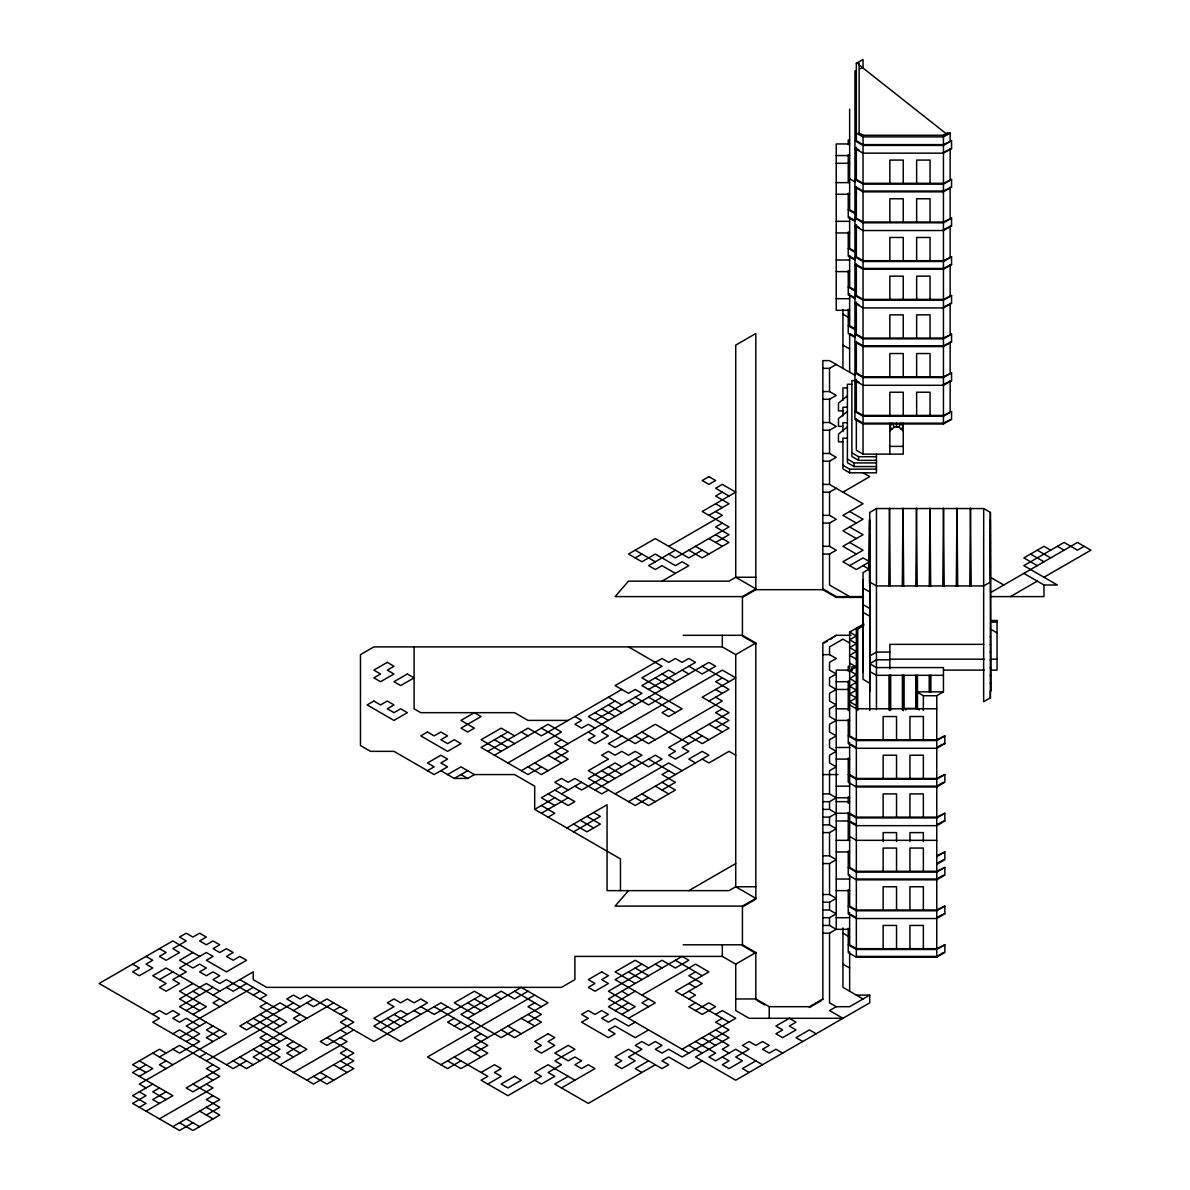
<?xml version="1.0" encoding="UTF-8"?>
<svg xmlns="http://www.w3.org/2000/svg" width="1190" height="1190" viewBox="0 0 1190 1190"><rect width="100%" height="100%" fill="white"/><g stroke="black" fill="none" stroke-linecap="round" stroke-linejoin="round"><path stroke-width="1.5" d="M869.741 710.534L869.741 512.414L876.45 508.546L983.684 508.546L983.654 701.728L990.363 697.861L990.363 690.616L991.077 690.929L990.377 519.747M983.684 508.546L990.377 512.414L990.363 582.044L983.654 585.926L876.45 585.926L869.741 582.044M889.852 430.914L894.315 427.046L898.777 427.046L901.009 423.179L903.255 427.046L901.009 428.98M628.499 890.641L615.096 906.111L742.426 906.111L755.829 898.376L735.718 886.758L729.024 890.641L607.064 890.641L607.064 804.752L566.856 827.957M847.399 395.868L838.474 403.157L838.474 410.907L842.936 410.907M847.399 411.338L838.474 418.642L838.474 426.377L842.936 426.377M847.399 426.823L838.474 434.112L838.474 441.847L842.936 441.847M854.941 148.482L863.048 153.153L943.447 153.153L951.554 148.482L951.554 140.747L943.447 144.615L863.048 144.615L856.339 140.747L856.339 63.368L863.048 59.5L863.048 67.235L860.355 68.782M859.135 133.012L863.048 135.258L943.447 135.258L947.359 133.012L950.155 133.012L950.155 140.747M950.155 133.012L943.447 136.88L863.048 136.88L856.339 133.012M854.941 140.747L863.048 145.418L943.447 145.418L951.554 140.747M943.447 152.35L951.554 148.482M856.339 147.292L856.339 179.437L863.048 183.305L943.447 183.305L951.554 179.437L951.554 187.172L943.447 191.843L863.048 191.843L854.941 187.172M854.941 179.437L863.048 184.108L943.447 184.108L951.554 179.437M944.8 190.266L951.554 187.172M856.339 186.577L856.339 218.127L863.048 221.995L943.447 221.995L951.554 218.127L951.554 225.862L943.447 230.533L863.048 230.533L854.941 225.862M854.941 218.127L863.048 222.798L943.447 222.798L951.554 218.127M943.447 229.73L951.554 225.862M856.339 224.672L856.339 256.817L863.048 260.684L943.447 260.684L951.554 256.817L951.554 264.552L943.447 269.223L863.048 269.223L854.941 264.552M854.941 256.817L863.048 261.488L943.447 261.488L951.554 256.817M944.8 267.646L951.554 264.552M856.339 263.957L856.339 295.507L863.048 299.374L943.447 299.374L951.554 295.507L951.554 303.242L943.447 307.913L863.048 307.913L854.941 303.242M854.941 295.507L863.048 300.178L943.447 300.178L951.554 295.507M822.84 368.35L829.534 368.35L836.243 364.482M943.447 307.109L951.554 303.242M822.84 399.29L829.534 399.29L836.243 395.422L829.534 391.555L822.84 391.555M856.339 302.052L856.339 334.182L863.048 338.064L943.447 338.064L951.554 334.182L951.554 341.932L943.447 346.602L863.048 346.602L854.941 341.932M854.941 334.182L863.048 338.867L943.447 338.867L951.554 334.182M944.8 345.026L951.554 341.932M722.315 492.154L715.621 496.022L729.024 503.757L708.913 515.359M822.84 430.245L829.534 430.245L836.243 426.377L829.534 422.51L822.84 422.51M856.339 341.337L856.339 372.872L863.048 376.739L943.447 376.739L951.554 372.872L951.554 380.622L943.447 385.292L863.048 385.292L854.941 380.622L851.876 380.622L851.876 456.484L858.57 460.352L876.45 460.352M854.941 372.872L863.048 377.557L943.447 377.557L951.554 372.872M635.207 557.917L641.901 554.049M943.447 384.489L951.554 380.622M668.706 546.314L722.315 515.359L715.621 511.492M675.414 550.182L648.61 565.652L655.303 569.519L662.012 565.652L675.414 573.387M722.315 523.094L715.621 526.962L729.024 534.697L715.621 542.447M822.84 461.199L829.534 461.199L836.243 457.332L829.534 453.464L822.84 453.464M702.219 550.182L688.817 557.917L655.303 538.579L628.499 554.049L641.901 561.784L655.303 554.049L675.414 565.652L682.108 561.784L688.817 565.652L662.012 581.137M856.339 379.432L856.339 411.562L863.048 415.429L943.447 415.429L951.554 411.562L951.554 419.296L943.447 423.982L863.048 423.982L854.941 419.296L854.941 71.102L856.339 71.102M854.941 411.562L863.048 416.247L943.447 416.247L951.554 411.562M944.8 422.405L951.554 419.296M822.84 492.154L829.534 492.154L836.243 488.272M842.936 492.154L869.741 476.669L863.048 472.802M822.84 523.094L829.534 523.094L836.243 519.227L829.534 515.359L822.84 515.359M427.478 770.704L434.171 766.836L427.478 762.968L440.88 755.219L447.574 759.101L440.88 762.968L447.574 766.836L434.171 774.571L393.964 751.351L370.521 751.351L360.466 745.55L360.466 654.634L373.868 646.899L722.315 646.899L735.718 654.634L755.829 643.031L755.829 899.179L742.426 906.914M868.834 570.441L869.533 519.673L869.533 583.427M507.892 732.014L481.087 747.484L527.988 774.571L541.39 766.836M742.426 596.606L755.829 588.871L735.718 577.254L729.024 581.137L628.499 581.137L615.096 596.606L742.426 596.606L742.426 636.1L755.829 643.835M742.426 597.41L755.829 589.675L822.84 589.675L836.243 597.41L863.3 597.41M869.533 527.468L869.533 528.286M447.574 774.571L460.976 766.836L474.379 774.571L514.586 774.571L534.697 786.173L534.697 809.393L620.466 858.912L620.466 890.641M487.781 751.351L527.988 728.146L541.39 735.881L621.805 689.456M822.84 554.049L829.534 554.049L836.243 550.182L829.534 546.314L822.84 546.314M869.741 691.524L869.741 535.217M440.88 770.704L454.282 778.439L467.685 770.704M494.49 755.219L548.099 724.279L561.502 732.014L507.892 762.968M869.741 542.952L869.741 543.77M454.282 778.439L467.685 778.439L474.379 774.571M869.741 550.702L869.741 551.505M615.096 701.059L588.306 716.544L635.207 743.616L648.61 735.881M849.645 565.652L863.048 557.917L869.741 561.784L856.339 569.519L842.936 561.784L863.048 550.182L849.645 542.447M869.741 558.437L869.741 559.24M192.944 952.536L179.541 960.27L192.944 968.005L199.637 964.138L206.346 968.005L199.637 971.873L206.346 975.741L213.04 971.873L219.748 975.741L213.04 979.623L219.748 983.49L226.442 979.623L280.052 1010.563M561.502 739.749L554.793 743.616L568.195 751.351L554.793 759.101M595 720.411L641.901 693.324L635.207 689.456L628.499 693.324L615.096 685.589L662.012 658.501L668.706 662.369L675.414 658.501L682.108 662.369L688.817 658.501L695.51 662.369L648.61 689.456M869.741 566.306L869.741 567.109M869.741 568.716L863.048 572.583L863.048 679.312L869.741 683.194M159.43 979.623L172.833 971.873M521.294 770.704L708.913 662.369L715.621 666.236L702.219 673.986L688.817 666.236M869.741 574.101L869.741 574.904M863.048 671.978L863.048 579.917M869.741 576.049L869.741 576.853M608.402 728.146L601.694 732.014L608.402 735.881L595 743.616L588.306 739.749L595 735.881L588.306 732.014M662.012 697.191L648.61 704.926L635.207 697.191M615.096 732.014L722.315 670.119L735.718 677.854L702.219 697.191L729.024 712.676L668.706 747.484L675.414 751.351L668.706 755.219L675.414 759.101L688.817 751.351L682.108 747.484L702.219 735.881M863.048 588.723L863.048 589.526M192.944 983.49L179.541 991.225L206.346 1006.695L192.944 1014.43M621.805 735.881L608.402 743.616L615.096 747.484L655.303 724.279L688.817 743.616M668.706 708.794L662.012 712.676L668.706 716.544L682.108 708.794L641.901 685.589L668.706 670.119L675.414 673.986M722.315 677.854L715.621 681.721L729.024 689.456L708.913 701.059M990.377 528.286L990.377 527.482M152.737 1014.43L159.43 1010.563L166.139 1014.43L172.833 1010.563L179.541 1014.43L172.833 1018.298L179.541 1022.18L186.235 1018.298L199.637 1026.048M863.048 604.193L863.048 604.996M990.377 536.021L990.377 535.217M213.04 987.358L179.541 1006.695L226.442 1033.783L139.334 1084.075L146.028 1087.943M561.502 786.173L541.39 797.776L554.793 805.526M990.377 543.77L990.377 542.952M186.235 1010.563L199.637 1002.828M213.04 995.093L253.247 971.873L253.247 979.623L266.649 987.358L561.502 987.358L574.904 979.623L574.904 956.403L722.315 956.403L735.718 964.138L755.829 952.536L755.829 999.764M534.697 809.393L554.793 797.776M561.502 793.909L581.598 782.306M851.029 635.296L836.243 635.296L822.84 643.031L822.84 999.764M824.328 642.972L827.303 641.261M830.278 639.536L836.243 635.296M848.247 719.385L848.247 743.616L856.339 748.287L936.753 748.287L944.845 743.616L944.845 735.881L936.753 739.749L856.339 739.749L849.645 735.881L849.645 632.083L863.791 623.917M863.747 624.75L857.737 628.216L857.737 710.519M990.377 551.505L990.377 550.702M857.737 629.019L863.747 625.553M219.748 998.96L213.04 1002.828L219.748 1006.695M246.553 983.49L233.151 991.225L226.442 987.358M541.39 813.261L568.195 797.776M722.315 708.794L715.621 712.676L729.024 720.411L715.621 728.146M990.377 559.24L990.377 558.437M172.833 1033.783L179.541 1029.915L199.637 1041.518L179.541 1053.12L172.833 1049.253M253.247 987.358L186.235 1026.048L199.637 1033.783L186.235 1041.518M548.099 817.128L554.793 813.261L541.39 805.526M595 790.041L655.303 755.219L662.012 759.101L648.61 766.836L635.207 759.101M990.377 566.976L990.377 566.172M179.541 1037.65L206.346 1022.18M253.247 995.093L259.955 991.225M608.402 790.041L601.694 793.909L574.904 778.439L568.195 782.306L561.502 778.439L554.793 782.306L568.195 790.041M990.377 574.711L990.377 573.907M146.028 1064.738L132.625 1072.473L172.833 1095.678L146.028 1111.163M159.43 1056.988L179.541 1045.385L219.748 1068.605L186.235 1087.943L192.944 1091.81L219.748 1076.34L206.346 1068.605L213.04 1064.738M213.04 1026.048L206.346 1029.915L219.748 1037.65M259.955 998.96L266.649 995.093L239.845 979.623M615.096 793.909L668.706 762.968L682.108 770.704M863.048 655.705L863.048 656.508M139.334 1076.34L152.737 1068.605L139.334 1060.855M166.139 1060.855L159.43 1064.738L166.139 1068.605M219.748 1029.915L206.346 1037.65L213.04 1041.518M266.649 1002.828L259.955 1006.695L286.745 1022.18L273.358 1029.915M668.706 770.704L662.012 774.571L675.414 782.306L662.012 790.041M869.741 655.958L876.45 652.09L889.852 652.09M849.645 663.038L856.339 666.906L849.645 670.773L856.339 674.641L849.645 678.508L856.339 682.376L849.645 686.243L856.339 690.126L849.645 693.993L856.339 697.861L849.645 701.728L856.339 705.596M863.048 663.44L863.048 664.243M573.55 831.825L600.355 816.355L593.661 812.487M628.499 801.658L708.913 755.219L702.219 751.351L688.817 759.101L695.51 762.968M991.389 592.144L1077.471 542.447L1090.873 550.182L1043.972 577.254M152.737 1084.075L132.625 1095.678L146.028 1103.413L139.334 1107.28M199.637 1056.988L206.346 1053.12M293.454 1002.828L246.553 1029.915L239.845 1026.048L280.052 1002.828L306.856 1018.298M648.61 797.776L635.207 805.526L588.306 778.439L615.096 762.968L621.805 766.836M849.645 689.456L836.243 689.456L829.534 693.324L829.534 701.059L836.243 704.926L829.534 708.794L829.534 716.544L836.243 720.411L849.645 720.411M1084.179 546.314L1077.471 550.182L1064.068 542.447L1023.861 565.652L1057.375 585.004L1043.972 585.004L1023.861 573.387M159.43 1087.943L152.737 1091.81L166.139 1099.545M206.346 1060.855L280.052 1018.298M293.454 1010.563L313.55 998.96M1010.459 596.606L1037.264 581.137M166.139 1091.81L152.737 1099.545L159.43 1103.413M266.649 1033.783L259.955 1037.65L280.052 1049.253L246.553 1068.605L233.151 1060.855M300.148 1014.43L293.454 1018.298L300.148 1022.18M889.004 710.237L889.004 675.31L890.685 675.31L890.685 710.237M226.442 1064.738L333.661 1002.828M902.407 710.237L902.407 675.31L904.088 675.31L904.088 708.392M246.553 1060.855L233.151 1068.605L152.737 1022.18L159.43 1018.298L99.127 983.49L172.833 940.933L199.637 956.403M286.745 1037.65L253.247 1056.988L259.955 1060.855M333.661 1010.563L340.355 1006.695M836.243 720.411L829.534 724.279L829.534 732.014L836.243 735.881L829.534 739.749L829.534 747.484L836.243 751.351L829.534 755.219L829.534 762.968L836.243 766.836L829.534 770.704L829.534 793.909L836.243 797.776L849.645 797.776M916.642 675.786L917.49 675.31L917.49 708.392L916.642 708.883L915.809 708.392L915.809 675.31L916.642 675.786L916.642 708.883M990.377 637.171L990.377 636.353M159.43 1118.898L213.04 1087.943L206.346 1084.075M293.454 1041.518L286.745 1045.385L300.148 1053.12M340.355 1014.43L347.063 1010.563L326.953 998.96L313.55 1006.695L306.856 1002.828M930.045 675.786L930.892 675.31L930.892 691.851L930.045 692.327L929.212 691.851L929.212 675.31L930.045 675.786L930.045 692.327M990.377 644.906L990.377 644.102M213.04 1095.678L206.346 1099.545L219.748 1107.28L206.346 1115.03M273.358 1060.855L280.052 1056.988L259.955 1045.385M300.148 1045.385L286.745 1053.12L293.454 1056.988M347.063 1018.298L340.355 1022.18L373.868 1041.518L440.88 1002.828L454.282 1010.563M990.377 652.641L990.377 651.837M172.833 1126.632L219.748 1099.545L192.944 1084.075M280.052 1064.738L306.856 1049.253L253.247 1018.298M990.377 660.376L990.377 659.572M192.944 1122.765L179.541 1130.5L132.625 1103.413L146.028 1095.678L139.334 1091.81M353.757 1029.915L326.953 1045.385L320.259 1041.518L353.757 1022.18L306.856 995.093L300.148 998.96L293.454 995.093L286.745 998.96L300.148 1006.695M943.447 691.851L916.642 691.851L923.351 695.719L936.753 695.719L943.447 691.851L943.447 667.575L876.45 667.575L869.741 663.708L876.45 659.825L889.852 659.825M990.377 668.111L990.377 667.307M293.454 1072.473L347.063 1041.518L340.355 1037.65M990.377 675.846L990.377 675.042M347.063 1049.253L340.355 1053.12L353.757 1060.855L340.355 1068.605M380.562 1029.915L427.478 1002.828L420.769 998.96L414.075 1002.828L407.367 998.96L400.673 1002.828L393.964 998.96L387.271 1002.828L393.964 1006.695L373.868 1018.298L393.964 1029.915M990.377 683.596L990.377 682.777M306.856 1080.208L353.757 1053.12L326.953 1037.65M326.953 1076.34L313.55 1084.075L253.247 1049.253M447.574 1006.695L434.171 1014.43L420.769 1006.695M481.087 995.093L400.673 1041.518L373.868 1026.048L400.673 1010.563L407.367 1014.43M454.282 1018.298L447.574 1022.18L460.976 1029.915L474.379 1022.18M822.84 801.658L829.534 801.658L836.243 797.776M848.247 735.881L856.339 740.552L936.753 740.552L944.845 735.881M454.282 1026.048L460.976 1022.18M467.685 1018.298L521.294 987.358L548.099 1002.828L440.88 1064.738M688.817 890.641L735.718 863.553M936.753 747.484L942.108 744.39M527.988 991.225L514.586 998.96L501.183 991.225L460.976 1014.43L501.183 1037.65L514.586 1029.915M822.84 817.128L829.534 817.128L836.243 813.261L849.645 813.261L856.339 817.128L936.753 817.128L944.845 813.261L944.845 820.996L936.753 825.667L856.339 825.667L849.586 821.769M534.697 995.093L427.478 1056.988L447.574 1068.605L460.976 1060.855M481.087 1033.783L474.379 1037.65L487.781 1045.385L474.379 1053.12M534.697 1002.828L527.988 1006.695L541.39 1014.43L527.988 1022.18M822.84 832.598L829.534 832.598L836.243 828.731L829.534 824.863L822.84 824.863M849.645 774.571L856.339 778.439L936.753 778.439L944.845 774.571L944.845 782.306L936.753 786.977L856.339 786.977L848.247 782.306L848.247 758.075M848.247 774.571L856.339 779.242L936.753 779.242L944.845 774.571M938.092 785.4L943.447 782.306M641.901 964.138L615.096 979.623L655.303 1002.828L628.499 1018.298M822.84 863.553L829.534 863.553L836.243 859.686L829.534 855.818L822.84 855.818M481.087 1072.473L494.49 1064.738L501.183 1068.605L494.49 1072.473L501.183 1076.34L487.781 1084.075M635.207 991.225L608.402 1006.695L688.817 1053.12M849.586 814.034L856.339 817.932L936.753 817.932L944.845 813.261M615.096 1010.563L628.499 1002.828M641.901 995.093L695.51 964.138L708.913 971.873L675.414 991.225L729.024 1022.18M936.753 824.863L942.108 821.769M621.805 1014.43L635.207 1006.695L608.402 991.225L662.012 960.27L675.414 968.005L688.817 960.27L682.108 956.403L608.402 998.96L628.499 1010.563M648.61 998.96L641.901 1002.828L648.61 1006.695M695.51 971.873L688.817 975.741L702.219 983.49L682.108 995.093M822.84 902.243L829.534 902.243L836.243 898.376L829.534 894.508L822.84 894.508M635.207 1022.18L628.499 1026.048L615.096 1018.298L608.402 1022.18L601.694 1018.298L608.402 1014.43L601.694 1010.563L595 1014.43L588.306 1010.563L581.598 1014.43L588.306 1018.298L581.598 1022.18L608.402 1037.65L615.096 1033.783L608.402 1029.915L615.096 1026.048L635.207 1037.65L648.61 1029.915M688.817 998.96L695.51 995.093L688.817 991.225M822.84 917.713L829.534 917.713L836.243 913.846L829.534 909.978L822.84 909.978M936.753 855.818L944.845 851.951L944.845 859.686L936.753 864.357M936.753 856.621L944.845 851.951M568.195 1076.34L554.793 1084.075L588.306 1103.413L655.303 1064.738M695.51 1002.828L688.817 1006.695L702.219 1014.43L715.621 1006.695L708.913 1002.828L695.51 1010.563M938.092 862.78L943.447 859.686M561.502 1087.943L595 1068.605L588.306 1064.738L581.598 1068.605L574.904 1064.738L581.598 1060.855L574.904 1056.988L568.195 1060.855L554.793 1053.12L568.195 1045.385L574.904 1049.253L554.793 1060.855L561.502 1064.738L548.099 1072.473L554.793 1076.34L541.39 1084.075L534.697 1080.208M822.84 933.198L829.534 933.198L836.243 929.316L849.645 929.316M849.645 742.248L849.645 867.421L856.339 871.288L936.753 871.288L944.845 867.421L944.845 875.156L936.753 879.827L856.339 879.827L848.247 875.156L848.247 850.924M848.247 867.421L856.339 872.091L936.753 872.091L944.845 867.421M938.092 878.25L943.447 875.156M715.621 1014.43L722.315 1010.563L735.718 1018.298L682.108 1049.253M648.61 1060.855L635.207 1068.605L641.901 1072.473M722.315 1018.298L715.621 1022.18L729.024 1029.915L682.108 1056.988L668.706 1049.253L662.012 1053.12L655.303 1049.253L662.012 1045.385L655.303 1041.518L648.61 1045.385L641.901 1041.518L635.207 1045.385L641.901 1049.253L628.499 1056.988L635.207 1060.855L621.805 1068.605L615.096 1064.738L621.805 1060.855L615.096 1056.988L628.499 1049.253L662.012 1068.605L668.706 1064.738L662.012 1060.855L668.706 1056.988L688.817 1068.605L702.219 1060.855M849.645 874.561L849.645 906.111L856.339 909.978L936.753 909.978L944.845 906.111L944.845 913.846L936.753 918.516L856.339 918.516L848.247 913.846L848.247 889.614M848.247 906.111L856.339 910.781L936.753 910.781L944.845 906.111M936.753 917.713L942.108 914.619M735.718 998.96L755.829 998.96L769.231 1006.695L809.438 1006.695L822.84 998.96M821.353 1000.626L809.438 1007.499L809.438 1006.695M715.621 1029.915L729.024 1037.65L695.51 1056.988L735.718 1080.208L869.741 1002.828L869.741 995.093L849.645 1006.695L836.243 1006.695L829.534 1010.563L842.936 1018.298L749.12 1018.298L735.718 1010.563L735.718 964.138M849.645 912.477L849.645 944.8L856.339 948.668L936.753 948.668L944.845 944.8L944.845 952.536L936.753 957.206L856.339 957.206L848.247 952.536L848.247 928.304M848.247 944.8L856.339 949.471L936.753 949.471L944.845 944.8M755.829 1060.855L742.426 1068.605L749.12 1072.473M938.092 955.63L943.447 952.536M856.339 63.368L859.135 63.368L859.135 134.619M849.645 140.078L848.247 140.078L848.247 144.719M849.645 143.945L836.243 143.945L836.243 310.307L849.645 310.307M836.243 155.563L849.645 155.563M836.243 163.298L849.645 163.298M836.243 182.635L849.645 182.635M863.048 191.04L943.447 191.04M836.243 194.253L849.645 194.253M836.243 221.325L849.645 221.325M836.243 232.942L849.645 232.942M836.243 260.015L849.645 260.015M863.048 268.419L943.447 268.419M836.243 271.618L849.645 271.618M836.243 298.705L849.645 298.705M863.048 345.799L943.447 345.799M851.876 384.266L847.399 384.266L847.399 462.702L854.108 466.569L876.45 466.569M847.399 387.91L842.936 387.91L842.936 400.346M847.399 407.248L842.936 407.248L842.936 416.054M847.399 422.733L842.936 422.733L842.936 431.539M863.048 423.179L943.447 423.179M847.399 438.203L842.936 438.203L842.936 468.934L849.645 472.802L876.45 472.802L876.45 454.119M889.852 446.384L903.255 446.384M856.339 418.702L856.339 450.251L863.048 454.119L903.255 454.119L903.255 423.179M851.876 452.84L858.57 456.707L876.45 456.707M847.399 459.057L854.108 462.925L876.45 462.925M842.936 465.29L849.645 469.157L876.45 469.157M822.84 484.404L829.534 484.404L863.048 503.757L842.936 515.359L856.339 523.094M755.829 577.254L735.718 577.254L735.718 345.13L755.829 333.527L755.829 589.675M822.84 588.871L836.243 596.606L863.494 596.606M990.809 596.606L1043.972 596.606L1043.972 585.004M991.523 620.481L997.056 620.481L997.056 670.119L991.523 670.119M991.523 621.284L997.056 621.284M991.523 622.087L997.056 622.087M683.194 635.296L742.426 635.296L755.829 643.031M983.654 644.355L889.852 644.355L889.852 668.84M822.84 654.634L829.534 654.634L836.243 658.501L829.534 662.369L829.534 670.119L836.243 673.986L829.534 677.854L829.534 685.589L836.243 689.456M890.046 659.171L984.145 659.171M991.523 659.171L997.056 659.171M849.645 666.236L848.247 666.236L848.247 670.877M856.339 666.906L851.876 666.906L851.876 670.595M849.645 670.104L836.243 670.104L836.243 929.316L829.534 925.448L822.84 925.448M943.551 670.119L984.145 670.119M847.399 670.55L851.876 670.55M943.447 675.31L876.45 675.31L869.741 671.443M836.243 681.721L849.645 681.721M836.243 708.794L849.645 708.794M936.753 708.794L856.339 708.794L849.645 704.926M568.195 720.411L527.988 720.411L514.586 712.676L420.769 712.676L414.075 708.794L414.075 646.899M943.447 743.616L944.845 743.616M836.243 747.484L849.645 747.484M836.243 759.086L849.645 759.086M822.84 774.571L837.909 774.571M836.243 786.173L849.645 786.173M856.339 786.173L936.753 786.173M822.84 793.909L829.534 793.909M836.243 801.644L849.645 801.644M822.84 809.393L829.534 809.393L836.243 813.261M836.243 820.996L849.645 820.996M943.447 820.996L944.845 820.996M836.243 840.333L849.645 840.333M936.753 840.333L856.339 840.333L849.645 836.466M836.243 851.951L849.645 851.951M836.243 879.023L849.645 879.023M856.339 879.023L936.753 879.023M755.829 886.758L735.718 886.758L735.718 654.634M836.243 890.626L849.645 890.626M943.447 913.846L944.845 913.846M836.243 917.713L849.645 917.713M683.194 944.8L742.426 944.8L755.829 952.536M856.339 956.403L936.753 956.403M856.339 995.093L869.741 995.093M856.339 148.482L859.016 150.029M849.645 178.768L855 181.862M856.339 187.172L861.694 190.266M855 212.817L849.645 209.723L849.645 109.138M848.247 209.723L854.985 213.62M850.984 218.231L855 220.552M854.985 221.355L848.247 217.458L848.247 193.226M856.339 225.862L859.016 227.409M855 251.507L849.645 248.412L849.645 216.863M848.247 248.412L854.985 252.31M849.645 256.147L855 259.242M854.985 260.045L848.247 256.147L848.247 231.916M856.339 264.552L861.694 267.646M855 290.196L849.645 287.102L849.645 255.553M848.247 287.102L854.985 291M850.984 295.611L855 297.931M854.985 298.735L848.247 294.837L848.247 270.606M856.339 303.242L859.016 304.789M842.936 314.175L849.645 318.057M855 328.886L849.645 325.792L849.645 293.647M848.247 325.792L854.985 329.69M855 336.621L849.645 333.527L849.645 372.217M854.985 337.425L848.247 333.527L848.247 309.296M856.339 341.932L861.694 345.026M842.936 345.13L849.645 348.997M855.164 375.4L829.534 360.615L822.84 360.615L822.84 589.675M856.339 380.622L859.016 382.169M856.339 419.296L861.694 422.405M1057.375 546.314L1064.068 550.182M1050.666 550.182L1043.972 546.314L1023.861 557.917L1037.264 565.652M1037.264 550.182L1050.666 557.917M1030.57 554.049L1043.972 561.784M990.363 577.254L1003.765 585.004M849.645 511.492L863.048 519.227L842.936 530.829L856.339 538.579M849.645 526.962L863.048 534.697L842.936 546.314L856.339 554.049M990.377 629.019L997.056 632.887M863.048 565.652L869.741 569.519M729.024 496.022L715.621 488.272L722.315 484.404L735.718 492.154L702.219 511.492L729.024 526.962L675.414 557.917L668.706 554.049M863.048 588.053L869.741 591.921M715.621 503.757L722.315 507.624M849.645 596.606L829.534 585.004L829.534 554.049M863.048 604.594L869.741 608.462M863.048 612.344L869.741 616.212M715.621 534.697L729.024 542.447L702.219 557.917L688.817 550.182M708.913 538.579L722.315 546.314M849.645 632.083L856.339 635.951L849.645 639.818L856.339 643.701L849.645 647.568L856.339 651.436L849.645 655.303L856.339 659.171M695.51 546.314L708.913 554.049M849.645 643.031L842.936 639.164L829.534 646.899L829.534 654.634M919.334 709.939L916.642 708.392L903.255 708.392L905.932 709.939M635.207 550.182L655.303 561.784M850.984 744.39L856.339 747.484M702.219 666.236L729.024 681.721M682.108 670.119L688.817 673.986M715.621 689.456L722.315 693.324M628.499 646.899L662.012 666.236L641.901 677.854L662.012 689.456M715.621 697.191L722.315 701.059L648.61 743.616L635.207 735.881M662.012 673.986L675.414 681.721M655.303 677.854L668.706 685.589M715.621 720.411L729.024 728.146L702.219 743.616L688.817 735.881M708.913 724.279L722.315 732.014M648.61 697.191L675.414 712.676M695.51 732.014L708.913 739.749M735.718 755.219L729.024 751.351L708.913 762.968L702.219 759.101M850.984 821.769L856.339 824.863M628.499 701.059L635.207 704.926M608.402 697.191L621.805 704.926M608.402 704.926L621.805 712.676M601.694 708.794L615.096 716.544M641.901 732.014L655.303 739.749M595 712.676L608.402 720.411M574.904 716.544L581.598 720.411L574.904 724.279L581.598 728.146L588.306 724.279L595 728.146M648.61 759.101L675.414 774.571M628.499 762.968L635.207 766.836M662.012 782.306L675.414 790.041L648.61 805.526L635.207 797.776M655.303 786.173L668.706 793.909M541.39 728.146L568.195 743.616M608.402 766.836L621.805 774.571M601.694 770.704L615.096 778.439M641.901 793.909L655.303 801.658M850.984 914.619L856.339 917.713M521.294 732.014L527.988 735.881M554.793 751.351L568.195 759.101L541.39 774.571L527.988 766.836M608.402 782.306L588.306 770.704L608.402 759.101L601.694 755.219L608.402 751.351L615.096 755.219L621.805 751.351L628.499 755.219L635.207 751.351L641.901 755.219L581.598 790.041L574.904 786.173M514.586 735.881L501.183 728.146L481.087 739.749L501.183 751.351M548.099 755.219L561.502 762.968M501.183 735.881L514.586 743.616M842.936 933.183L849.645 937.066M494.49 739.749L507.892 747.484M534.697 762.968L548.099 770.704M554.793 790.041L574.904 801.658L568.195 805.526L548.099 793.909M586.953 816.355L600.355 824.09L586.953 831.825L573.55 824.09M842.936 964.138L849.645 968.005M580.259 820.222L593.661 827.957M863.048 998.96L842.936 987.358L842.936 927.932M460.976 774.571L467.685 778.439M755.829 953.339L742.426 945.604L742.426 906.111M836.243 1006.695L829.534 1002.828L829.534 933.198M816.132 1033.783L809.438 1029.915L796.036 1037.65L802.729 1041.518M757.316 1000.626L764.754 1004.925M675.414 960.27L702.219 975.741M655.303 964.138L662.012 968.005M688.817 983.49L695.51 987.358M648.61 968.005L635.207 960.27L615.096 971.873L635.207 983.49M635.207 968.005L648.61 975.741M782.633 1053.12L775.925 1049.253L769.231 1053.12L762.522 1049.253L769.231 1045.385L762.522 1041.518L755.829 1045.385L749.12 1041.518L742.426 1045.385L749.12 1049.253L735.718 1056.988L742.426 1060.855L729.024 1068.605L722.315 1064.738L729.024 1060.855L722.315 1056.988M628.499 971.873L641.901 979.623M708.913 1033.783L729.024 1045.385L722.315 1049.253L729.024 1053.12M762.522 1064.738L735.718 1049.253L715.621 1060.855L708.913 1056.988L715.621 1053.12L695.51 1041.518M621.805 991.225L628.499 995.093M702.219 1037.65L715.621 1045.385M688.817 1045.385L702.219 1053.12M514.586 991.225L541.39 1006.695M494.49 995.093L501.183 998.96M527.988 1014.43L541.39 1022.18L514.586 1037.65L501.183 1029.915M487.781 998.96L474.379 991.225L454.282 1002.828L474.379 1014.43M521.294 1018.298L534.697 1026.048M474.379 998.96L487.781 1006.695M467.685 1002.828L481.087 1010.563M507.892 1026.048L521.294 1033.783M574.904 1080.208L548.099 1064.738L534.697 1072.473L541.39 1076.34L507.892 1095.678L481.087 1080.208L487.781 1076.34L454.282 1056.988M434.171 1006.695L487.781 1037.65M414.075 1010.563L420.769 1014.43M474.379 1045.385L487.781 1053.12L460.976 1068.605L447.574 1060.855M467.685 1049.253L481.087 1056.988M393.964 1014.43L407.367 1022.18M387.271 1018.298L400.673 1026.048M340.355 1029.915L347.063 1033.783M159.43 948.668L166.139 952.536L159.43 956.403L166.139 960.27L179.541 952.536L172.833 948.668L186.235 940.933L179.541 937.066L186.235 933.198L192.944 937.066L199.637 933.198L206.346 937.066L199.637 940.933L206.346 944.8L213.04 940.933L219.748 944.8L213.04 948.668L219.748 952.536L226.442 948.668L233.151 952.536L226.442 956.403L233.151 960.27L239.845 956.403L246.553 960.27L226.442 971.873L206.346 960.27L213.04 956.403L206.346 952.536L179.541 968.005L186.235 971.873L172.833 979.623L179.541 983.49L166.139 991.225L159.43 987.358L166.139 983.49L152.737 975.741L166.139 968.005L226.442 1002.828M219.748 991.225L206.346 983.49L179.541 998.96L199.637 1010.563M259.955 1014.43L280.052 1026.048M340.355 1060.855L353.757 1068.605L326.953 1084.075L313.55 1076.34M146.028 956.403L152.737 960.27L146.028 964.138L152.737 968.005L139.334 975.741L132.625 971.873L139.334 968.005L132.625 964.138M333.661 1064.738L347.063 1072.473M192.944 991.225L199.637 995.093M246.553 1022.18L280.052 1041.518M320.259 1072.473L333.661 1080.208M239.845 1056.988L253.247 1064.738M166.139 1053.12L159.43 1049.253L132.625 1064.738L146.028 1072.473M206.346 1076.34L213.04 1080.208M152.737 1053.12L172.833 1064.738M206.346 1107.28L219.748 1115.03L192.944 1130.5L179.541 1122.765M199.637 1111.163L213.04 1118.898M186.235 1118.898L199.637 1126.632M859.135 64.974L947.359 134.619L947.359 133.012M898.777 427.046L903.255 430.914M892.084 428.98L889.852 427.046L892.084 423.179L894.315 427.046M990.377 512.414L990.363 697.861M971.189 586.298L970.475 508.145L969.776 586.298M957.682 586.298L956.983 508.145L956.284 586.298M950.155 148.482L950.155 179.437M950.155 187.172L950.155 218.127M950.155 225.862L950.155 256.817M950.155 264.552L950.155 295.507M950.155 303.242L950.155 334.182M950.155 341.932L950.155 372.872M950.155 380.622L950.155 411.562M944.191 586.298L943.491 508.145L942.792 586.298M943.447 135.258L943.447 144.615M943.447 145.418L943.447 183.305M943.447 184.108L943.447 221.995M943.447 222.798L943.447 260.684M943.447 261.488L943.447 299.374M943.447 300.178L943.447 338.064M943.447 338.867L943.447 376.739M943.447 377.557L943.447 415.429M943.447 416.247L943.447 423.982M936.753 695.719L936.753 739.838M936.753 740.552L936.753 778.439M936.753 779.242L936.753 817.128M936.753 817.932L936.753 871.288M936.753 872.091L936.753 909.978M936.753 910.781L936.753 948.668M936.753 949.471L936.753 957.206M930.699 586.298L930 508.145L929.286 586.298M930.045 183.305L930.045 160.085L916.642 160.085L916.642 183.305M930.045 221.995L930.045 198.775L916.642 198.775L916.642 221.995M930.045 260.684L930.045 237.464L916.642 237.464L916.642 260.684M930.045 299.374L930.045 276.154L916.642 276.154L916.642 299.374M930.045 338.064L930.045 314.844L916.642 314.844L916.642 338.064M930.045 376.739L930.045 353.534L916.642 353.534L916.642 376.739M930.045 415.429L930.045 392.224L916.642 392.224L916.642 415.429M923.351 695.719L923.351 710.43M923.351 739.749L923.351 716.529L909.948 716.529L909.948 739.749M923.351 778.439L923.351 755.219L909.948 755.219L909.948 778.439M923.351 817.128L923.351 793.909L909.948 793.909L909.948 817.128M923.351 841.523L923.351 832.598L909.948 832.598L909.948 841.523M923.351 871.288L923.351 848.068L909.948 848.068L909.948 871.288M923.351 909.978L923.351 886.758L909.948 886.758L909.948 909.978M923.351 948.668L923.351 925.448L909.948 925.448L909.948 948.668M917.207 586.298L916.493 508.145L915.794 586.298M903.701 586.298L903.002 508.145L902.303 586.298M903.255 183.305L903.255 160.085L889.852 160.085L889.852 183.305M903.255 221.995L903.255 198.775L889.852 198.775L889.852 221.995M903.255 260.684L903.255 237.464L889.852 237.464L889.852 260.684M903.255 299.374L903.255 276.154L889.852 276.154L889.852 299.374M903.255 338.064L903.255 314.844L889.852 314.844L889.852 338.064M903.255 376.739L903.255 353.534L889.852 353.534L889.852 376.739M903.255 415.429L903.255 392.224L889.852 392.224L889.852 415.429M903.255 675.786L903.255 710.713M896.546 423.179L896.546 427.046M896.546 739.749L896.546 716.529L883.144 716.529L883.144 739.749M896.546 778.439L896.546 755.219L883.144 755.219L883.144 778.439M896.546 817.128L896.546 793.909L883.144 793.909L883.144 817.128M896.546 841.523L896.546 832.598L883.144 832.598L883.144 841.523M896.546 871.288L896.546 848.068L883.144 848.068L883.144 871.288M896.546 909.978L896.546 886.758L883.144 886.758L883.144 909.978M896.546 948.668L896.546 925.448L883.144 925.448L883.144 948.668M890.209 586.298L889.51 508.145L888.811 586.298M889.852 423.179L889.852 454.119M889.852 675.786L889.852 710.713M876.45 508.546L876.45 585.525M876.45 585.926L876.45 709.538M863.048 135.258L863.048 144.615M863.048 145.418L863.048 183.305M863.048 184.108L863.048 221.995M863.048 222.798L863.048 260.684M863.048 261.488L863.048 299.374M863.048 300.178L863.048 338.064M863.048 338.867L863.048 376.739M863.048 377.557L863.048 415.429M863.048 416.247L863.048 454.119M858.57 456.707L858.57 460.352M856.339 628.216L856.339 739.749M856.339 740.552L856.339 778.439M856.339 779.242L856.339 817.128M856.339 817.932L856.339 871.288M856.339 872.091L856.339 909.978M856.339 910.781L856.339 948.668M856.339 949.471L856.339 957.206M854.108 462.925L854.108 466.569M849.645 469.157L849.645 472.802M849.645 951.762L849.645 991.225M848.247 154.745L848.247 182.635M848.247 680.903L848.247 710.623M848.247 796.764L848.247 803.28M848.247 812.443L848.247 840.333M842.936 309.534L842.936 368.35M836.243 596.606L836.243 597.41M829.534 368.35L829.534 391.555M829.534 399.29L829.534 422.51M829.534 430.245L829.534 453.464M829.534 461.199L829.534 484.404M829.534 492.154L829.534 515.359M829.534 523.094L829.534 546.314M829.534 801.658L829.534 809.393M829.534 817.128L829.534 824.863M829.534 832.598L829.534 855.818M829.534 863.553L829.534 894.508M829.534 902.243L829.534 909.978M829.534 917.713L829.534 925.448M769.231 1006.695L769.231 1018.298M722.315 635.296L722.315 646.899M722.315 944.8L722.315 956.403M387.271 662.369L373.868 670.119L380.562 673.986L373.868 677.854L380.562 681.721L393.964 673.986L387.271 670.119L393.964 666.236L387.271 662.369M708.913 476.669L702.219 480.537L708.913 484.404L715.621 480.537L708.913 476.669M407.367 673.986L393.964 681.721L400.673 685.589L414.075 677.854L407.367 673.986M373.868 701.059L367.16 704.926L393.964 720.411L407.367 712.676L400.673 708.794L393.964 712.676L387.271 708.794L393.964 704.926L387.271 701.059L380.562 704.926L373.868 701.059M427.478 732.014L420.769 735.881L447.574 751.351L460.976 743.616L454.282 739.749L447.574 743.616L440.88 739.749L447.574 735.881L440.88 732.014L434.171 735.881L427.478 732.014M474.379 712.676L460.976 720.411L474.379 728.146L467.685 732.014L460.976 728.146L481.087 716.544L474.379 712.676M601.694 971.873L588.306 979.623L595 983.49L588.306 987.358L595 991.225L608.402 983.49L601.694 979.623L608.402 975.741L601.694 971.873M548.099 1033.783L534.697 1041.518L541.39 1045.385L534.697 1049.253L541.39 1053.12L554.793 1045.385L548.099 1041.518L554.793 1037.65L548.099 1033.783M514.586 1076.34L501.183 1084.075L507.892 1087.943L521.294 1080.208L514.586 1076.34M789.327 1018.298L775.925 1026.048L782.633 1029.915L775.925 1033.783L782.633 1037.65L796.036 1029.915L789.327 1026.048L796.036 1022.18L789.327 1018.298"/></g></svg>
